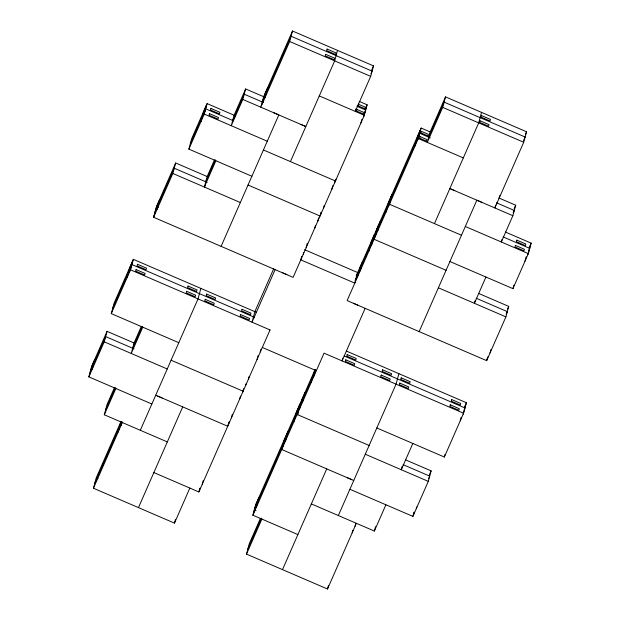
<?xml version="1.0" encoding="UTF-8"?>
<svg xmlns="http://www.w3.org/2000/svg" width="620" height="620" viewBox="0 0 620 620"><rect width="100%" height="100%" fill="white"/><g stroke="black" fill="none" stroke-linecap="round" stroke-linejoin="round"><path stroke-width="0.93" d="M151.861 404.007L88.846 376.875L91.675 366.389L107.066 331.351L134.579 343.193M89.342 375.72L90.567 371.194L93.45 364.63L92.225 369.156M90.76 370.473L91.977 365.955L94.868 359.383L93.643 363.909M178.785 342.69L111.275 313.619L114.103 303.134L133.339 259.338L255.975 312.131M88.846 376.875L104.237 341.837L107.066 331.351M127.162 277.435L128.379 272.909L131.269 266.337L130.045 270.863M128.58 272.188L129.797 267.662L132.68 261.09L131.463 265.616M111.275 313.619L130.51 269.824L133.339 259.338M359.181 101.378L367.125 104.796L364.297 115.289L293.105 277.388L153.597 217.263L156.426 206.778L175.661 162.975L207.638 176.746M154.093 216.109L155.318 211.583L158.201 205.011L156.976 209.537M155.512 210.862L156.728 206.336L159.619 199.764L158.394 204.29M167.323 441.913L104.307 414.788L107.144 404.294L114.452 387.647M153.597 217.263L172.833 173.468L175.661 162.975M189.859 488.072L174.476 523.117L93.457 488.235L96.286 477.741L120.908 421.678M251.883 176.258L188.875 149.125L191.704 138.64L207.096 103.602L235.492 115.824M200.911 121.691L202.136 117.165L205.019 110.6L203.802 115.118M202.329 116.444L203.546 111.918L206.437 105.353L205.212 109.872M118.087 432.14L119.303 427.614L121.83 421.864M119.497 426.893L120.722 422.367M188.875 149.125L204.259 114.088L207.096 103.602M120.97 425.568L121.946 421.949M204.631 187.124L205.197 185.031M206.049 181.877L206.615 179.785M245.636 88.947L234.097 115.227L231.268 125.713L242.808 99.433L245.636 88.947L264.081 96.883M200.857 288.401L198.028 298.894L140.314 430.288M262.19 104.028L263.407 99.502L266.298 92.938L265.073 97.464M263.608 98.781L264.825 94.256L267.708 87.691L266.492 92.217M292.501 31L263.639 96.697L260.811 107.19L289.664 41.493L292.501 31L373.511 65.883L370.683 76.369L355.291 111.406L356.004 108.787M174.476 523.117L175.413 519.622M153.853 472.572L198.865 491.954L199.81 488.452M199.369 490.784L200.097 488.064M202.252 484.212L203.228 480.593M228.664 422.755L227.718 426.25L155.705 395.25M228.517 424.421L229.245 421.701M231.399 417.849L232.376 414.23M239.762 398.823L240.49 396.103M242.645 392.251L243.621 388.632M243.583 389.469L243.11 391.212L171.097 360.212M245.528 385.679L246.016 383.865M248.411 379.107L249.147 376.394M337.505 50.375L334.676 60.869L290.431 161.603M257.067 359.399L258.052 355.779M260.199 351.92L260.935 349.207M301.754 256.339L300.801 259.865L354.81 283.123L357.67 272.544L304.544 249.674M303.234 254.285L303.722 252.479M306.125 247.713L307.342 243.195M314.782 228.005L315.51 225.292M317.665 221.433L318.641 217.814M320.997 212.528L320.052 216.024L248.039 185.016M320.548 214.869L321.284 212.149M323.438 208.297L324.167 205.584M331.793 189.263L332.769 185.643M334.676 182.699L335.412 179.978M335.916 179.234L335.443 180.986L263.43 149.978M297.887 534.579L252.875 515.204L255.704 504.711L314.952 369.815M253.379 514.034L254.595 509.508L257.486 502.944L256.262 507.47M254.797 508.788L256.013 504.262L258.897 497.697L257.68 502.223M360.941 122.9L361.917 119.28M363.824 116.335L365.048 111.809M365.482 110.182L366.459 106.562L365.382 109.027M356.361 523.303L327.5 589L246.489 554.117L249.317 543.632L260.478 518.227M284.557 439.014L281.728 449.508L353.741 480.515M282.526 447.671L283.743 443.145L286.634 436.573L285.409 441.099M283.937 442.424L285.161 437.898L288.044 431.326L286.828 435.852M293.764 422.073L294.988 417.547L297.871 410.975L296.654 415.501M295.182 416.826L296.406 412.3L299.29 405.728L298.065 410.254M299.948 403.976L297.12 414.47L369.132 445.47M297.755 414.695L298.321 412.602M299.173 409.448L299.739 407.356M299.538 408.936L300.762 404.411L303.645 397.839L302.421 402.364M300.956 403.69L302.173 399.164L305.063 392.592L303.839 397.118M311.077 382.649L312.302 378.123L315.185 371.558L313.968 376.084M312.496 377.402L315.162 369.597M357.244 277.543L358.469 273.017L361.351 266.445L360.135 270.971M358.662 272.296L359.879 267.77L362.77 261.198L361.545 265.724M368.792 251.263L370.008 246.737L372.891 240.165L371.675 244.691M370.202 246.016L371.426 241.49L374.31 234.918L373.093 239.444M376.89 228.788L374.062 239.274L446.075 270.281M374.558 238.119L375.782 233.593L378.665 227.021L377.448 231.547M375.976 232.872L377.192 228.346L380.083 221.774L378.859 226.3M342.752 358.306L342.038 360.949L365.126 308.388M376.108 234.275L376.673 232.182M385.803 212.521L387.027 207.995L389.91 201.422L388.686 205.949M387.221 207.274L388.438 202.748L391.321 196.176L390.104 200.702M392.282 193.75L389.453 204.236L461.466 235.244M414.95 146.157L416.167 141.631L419.058 135.059L417.834 139.585M416.361 140.91L417.586 136.385L420.469 129.812L419.252 134.339M478.524 293.376L508.726 306.381L505.897 316.867L486.661 360.662L347.13 300.591L418.306 138.539L421.135 128.046L430.846 132.231M445.524 96.883L430.14 131.928L427.304 142.414L442.696 107.376L445.524 96.883L526.543 131.766L523.714 142.259L494.853 207.956L495.566 205.336M327.5 589L328.445 585.505M352.129 532.906L352.858 530.193M355.012 526.341L355.748 523.621M398.893 373.666L396.064 384.16L338.357 515.553M481.531 112.391L478.702 122.876L434.457 223.619M311.349 503.921L374.364 531.053L375.542 526.682M402.233 466.24L401.287 469.735L412.835 443.455M496.232 204.794L496.721 202.988M349.897 489.273L412.904 516.398L414.082 512.035M413.4 515.243L414.137 512.531M499.115 198.23L499.852 195.509M416.291 508.679L416.779 506.865M475.098 300.677L474.385 303.304L485.933 277.024M412.904 516.398L428.296 481.36L431.125 470.875L405.387 459.792M502.029 239.367L501.317 241.986L512.856 215.706L515.693 205.212L499.007 198.028M376.828 427.955L444.339 457.025L445.044 454.398M460.226 420.833L461.203 417.206M463.109 414.261L464.334 409.735M464.768 408.107L465.744 404.488L464.667 406.953M444.339 457.025L463.574 413.222L466.403 402.736L346.44 351.083M486.661 360.662L487.367 358.042M487.157 359.507L487.886 356.795M490.04 352.935L491.017 349.316M449.926 261.524L512.934 288.649L513.879 285.154M524.977 261.214L526.194 256.688M527.86 254.642L529.077 250.116M529.279 249.395L530.255 245.776M512.934 288.649L528.325 253.611L531.154 243.125L505.416 232.043M112.693 308.38L131.928 264.577L254.564 317.378M155.008 212.024L174.243 168.222L207.111 182.373M90.264 371.636L105.648 336.59L134.052 348.828M190.286 143.887L205.677 108.841L233.19 120.691M141.383 326.337L134.067 342.976L131.239 353.47L142.778 327.19M214.481 159.898L207.165 176.545L204.337 187.031L215.876 160.75M105.725 409.541L115.343 387.639M132.657 348.223L142.275 326.322M205.755 181.792L215.373 159.89M232.686 120.474L244.226 94.194L263.547 102.509M104.307 414.788L115.855 388.507M94.876 482.988L121.807 421.67M262.229 101.944L291.082 36.247L372.093 71.13L370.946 73.757M93.457 488.235L122.311 422.538M221.108 246.334L278.814 114.94M138.469 507.61L182.714 406.875M273.73 268.692L254.874 311.612L252.022 322.191L275.102 269.638M371.589 70.261L373.511 65.883M365.971 107.423L367.125 104.796M364.94 111.794L365.707 110.042L356.887 106.237M198.865 491.954L270.041 329.894M356.12 276.086L421.135 128.046M315.844 369.807L254.293 509.958L256.052 510.725M355.09 280.457L419.717 133.292L430.311 137.857M252.875 515.204L324.051 353.152L463.574 413.222M247.899 548.878L261.369 518.212M428.722 137.175L444.114 102.13L525.125 137.012L523.59 140.515M246.489 554.117L261.88 519.079M282.495 569.625L326.74 468.883M419.143 331.599L476.85 200.206M525.388 134.393L526.543 131.766M514.15 208.723L515.693 205.212M513.12 213.086L514.275 210.459M374.364 531.053L385.904 504.773M429.203 475.253L431.125 470.875M529.054 248.155L531.154 243.125M428.56 478.749L429.714 476.114L403.085 464.651M528.581 250.999L529.736 248.364L503.114 236.902M465.248 405.364L466.403 402.736M507.571 309.008L508.726 306.381M464.217 409.735L464.992 407.975L344.131 355.942M506.153 314.255L507.307 311.62L476.214 298.236M289.664 41.493L370.683 76.369M442.696 107.376L523.714 142.259M319.285 95.906L364.297 115.289M418.306 138.539L463.311 157.914M496.713 202.895L514.275 210.459M273.931 112.801L278.434 114.739M300.909 124.418L305.412 126.356M450.275 188.728L454.778 190.666M477.253 200.345L481.756 202.283M242.808 99.433L305.823 126.565M449.849 188.573L512.856 215.706M204.259 114.088L267.274 141.221M465.31 226.478L528.325 253.611M172.833 173.468L240.343 202.538M438.379 287.796L505.897 316.867M156.426 206.778L158.201 207.545M282.387 272.684L286.882 274.621M353.385 303.25L357.887 305.187M130.51 269.824L270.026 329.941M262.33 347.464L316.339 370.721M104.237 341.837L167.245 368.97M365.281 454.235L428.296 481.36M157.643 396.048L162.145 397.986M347.316 477.71L351.819 479.647M96.286 477.741L98.053 478.5M136.082 269.553L135.656 271.126L144.654 275.001L145.08 273.428L136.082 269.553M137.493 264.306L137.067 265.879L146.072 269.754L146.498 268.181L137.493 264.306M209.475 113.662L209.049 115.235L218.054 119.11L218.48 117.537L209.475 113.662M210.893 108.415L210.467 109.988L219.465 113.863L219.891 112.29L210.893 108.415M186.612 291.307L186.186 292.88L195.192 296.755L195.61 295.182L186.612 291.307M188.031 286.06L187.604 287.633L196.602 291.508L197.028 289.935L188.031 286.06M205.212 299.321L204.786 300.894L213.792 304.769L214.218 303.196L205.212 299.321M206.631 294.074L206.204 295.647L215.21 299.522L215.628 297.949L206.631 294.074M240.583 314.542L240.157 316.115L249.155 319.99L249.581 318.417L240.583 314.542M241.994 309.295L241.575 310.868L250.573 314.743L250.999 313.17L241.994 309.295M325.639 54.312L325.213 55.877L334.219 59.76L334.645 58.187L325.639 54.312M327.058 49.065L326.632 50.639L335.629 54.514L336.055 52.94L327.058 49.065M356.965 109.461L356.539 111.034L363.514 114.033L363.932 112.46L356.965 109.461M358.376 104.214L357.957 105.788L364.924 108.787L365.351 107.214L358.376 104.214M345.797 359.84L345.371 361.413L354.369 365.296L354.795 363.723L345.797 359.84M347.208 354.601L346.789 356.167L355.787 360.05L356.213 358.476L347.208 354.601M419.957 136.578L419.531 138.151L426.506 141.151L426.924 139.585L419.957 136.578M421.368 131.332L420.949 132.905L427.916 135.912L428.343 134.339L421.368 131.332M381.161 375.069L380.734 376.642L389.74 380.517L390.166 378.944L381.161 375.069M382.579 369.822L382.153 371.396L391.158 375.271L391.577 373.697L382.579 369.822M399.761 383.083L399.342 384.656L408.34 388.531L408.766 386.958L399.761 383.083M401.179 377.836L400.753 379.409L409.758 383.284L410.184 381.711L401.179 377.836M480.027 120.776L479.601 122.349L488.607 126.224L489.025 124.651L480.027 120.776M481.446 115.529L481.019 117.102L490.017 120.977L490.443 119.412L481.446 115.529M450.298 404.837L449.872 406.41L458.878 410.285L459.296 408.712L450.298 404.837M451.709 399.59L451.29 401.163L460.288 405.038L460.714 403.465L451.709 399.59M515.398 245.381L514.972 246.954L523.978 250.829L524.404 249.256L515.398 245.381M516.817 240.134L516.39 241.707L525.396 245.582L525.814 244.009L516.817 240.134"/></g></svg>
